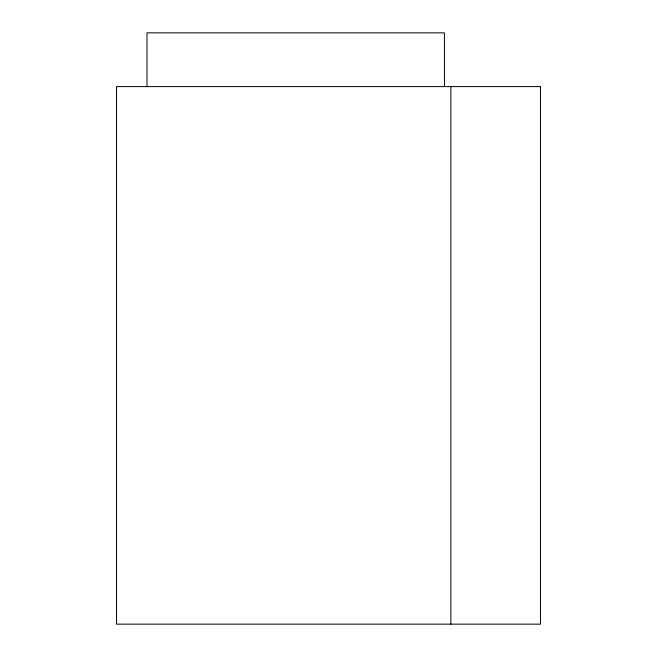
<?xml version="1.0" encoding="UTF-8"?>
<svg xmlns="http://www.w3.org/2000/svg" width="657" height="657" viewBox="0 0 657 657"><rect width="100%" height="100%" fill="white"/><g stroke="black" fill="none" stroke-linecap="round" stroke-linejoin="round"><path stroke-width="0.99" d="M450.883 86.601L450.883 624.15M444.428 86.601L444.428 32.85L146.987 32.85L146.987 86.601M540.473 86.601L116.527 86.601L116.527 624.15L540.473 624.15L540.473 86.601"/></g></svg>
